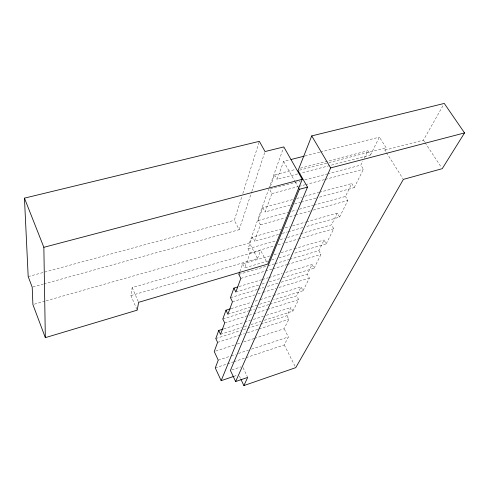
<?xml version="1.0" encoding="UTF-8"?>
<svg xmlns="http://www.w3.org/2000/svg" width="489" height="489" viewBox="0 0 489 489"><rect width="100%" height="100%" fill="white"/><g stroke="black" fill="none" stroke-linecap="round" stroke-linejoin="round"><path stroke-width="0.37" stroke-dasharray="2.44 1.83" d="M136.932 309.464L130.911 295.576L132.164 287.587L260.643 250.417L267.086 262.782M43.943 283.926L239.158 229.708L234.317 220.294L241.896 196.389M242.813 193.491L259.127 142.061M239.158 229.708L251.615 192.079M251.859 191.352L265.032 151.553M130.911 295.576L257.526 258.547L249.457 242.935L268.681 189.194M268.938 188.479L283.553 147.635M239.848 271.609L242.63 263.864L269.537 255.985M267.972 261.022L244.671 267.893L250.142 252.929L248.027 248.822L252.208 237.183L280.802 229.103M278.608 234.451L254.372 241.352L260.423 224.806L258.174 220.557L262.801 207.66L292.96 199.488M270.46 186.321L274.586 174.83L295.16 169.524M290.16 205.136L265.111 211.975L271.835 193.595L269.433 189.194L300.399 181.028M297.667 173.937L277.061 179.298L283.614 161.382L289.506 159.885M257.526 258.547L260.643 250.417M260.802 324.103L286.921 315.711L290.961 307.477L292.887 311.163L263.95 320.429M269.891 304.244L296.676 295.833L301.065 286.896L303.088 290.692L273.455 299.959M281.193 282.208L307.281 274.231L312.061 264.494L314.097 268.21L282.948 277.685M289.757 259.304L318.852 250.668L324.079 240.007L326.236 243.846L294.189 253.296M300.759 233.681L331.518 224.854L337.263 213.149L339.555 217.11L305.778 226.719M313.92 205.166L345.454 196.462L351.799 183.546L354.238 187.629L316.676 197.892M327.679 173.833L360.858 165.08L362.869 160.985M364.207 158.259L367.893 150.753L370.509 154.97L300.607 173.167M314.097 268.21L320.949 254.451L318.852 250.668M326.236 243.846L333.749 228.76L331.518 224.854M339.555 217.11L347.832 200.496L345.454 196.462M354.238 187.629L363.4 169.243L360.858 165.08M370.509 154.97L379.403 137.128L386.133 147.764L384.91 150.141L386.114 152.048M254.592 338.37L284.133 328.718L288.803 319.348L286.921 315.711M292.887 311.163L298.657 299.586L296.676 295.833M303.088 290.692L309.372 278.094L307.281 274.231M246.163 357.624L284.237 344.922L288.351 336.964L284.133 328.718M384.91 150.141L423.419 140.135L443.517 104.738M233.803 376.371L237.318 375.179M231.823 369.947L241.01 366.848M215.276 367.936L226.768 364.097M227.489 363.859L233.235 361.939M233.95 361.701L245.447 357.862M218.253 360.155L230.539 356.09M231.26 355.851L235.594 354.415M238.485 353.455L248.601 350.112M251.493 349.152L288.351 336.964M215.68 351.078L234.414 344.959M237.299 344.018L240.9 342.838M243.779 341.897L253.87 338.602M217.599 342.361L238.669 335.552M239.396 335.313L244.482 333.675M247.391 332.734L258.29 329.213M259.017 328.975L288.803 319.348M220.545 334.323L241.523 327.606M244.414 326.683L248.033 325.521M250.924 324.598L261.053 321.352M215.814 338.559L240.484 330.631M243.388 329.702L247.012 328.535M247.74 328.302L260.075 324.335M223.773 328.865L244.005 322.422M244.726 322.196L250.502 320.356M253.394 319.433L263.51 316.218M266.401 315.295L290.961 307.477M224.708 322.942L252.984 314.011M253.705 313.779L266.756 309.659M267.483 309.433L298.657 299.586M227.911 314.189L250.319 307.184M251.04 306.958L256.829 305.154M259.72 304.25L269.836 301.083M222.825 319.017L248.895 310.839M249.616 310.607L254.683 309.017M258.302 307.881L269.164 304.47M231.089 308.632L251.499 302.294M255.142 301.157L259.518 299.8M260.246 299.574L272.636 295.729M273.369 295.503L301.065 286.896M232.458 301.774L254.952 294.849M257.85 293.956L262.208 292.611M262.929 292.391L275.992 288.369M278.895 287.477L309.372 278.094M230.472 297.722L257.281 289.525M258.009 289.305L263.803 287.532M267.428 286.42L278.296 283.094M235.857 292L259.036 284.953M261.933 284.072L266.285 282.752M269.182 281.866L280.044 278.565M239.035 286.554L261.676 279.714M262.404 279.494L268.247 277.734M268.981 277.507L282.122 273.54M285.772 272.434L312.061 264.494M240.826 278.4L264.867 271.212M265.594 270.998L272.147 269.036M272.88 268.816L286.719 264.683M287.446 264.463L320.949 254.451M238.834 274.421L267.208 265.998M267.935 265.784L274.482 263.84M275.209 263.626L289.03 259.518M271.615 259.952L275.985 258.663M278.895 257.801L291.279 254.152M273.901 254.708L278.265 253.43M281.169 252.575L293.534 248.956M294.262 248.742L324.079 240.007M250.142 252.929L273.608 246.144M278.009 244.873L282.41 243.601M285.344 242.752L297.813 239.145M298.547 238.938L333.749 228.76M248.027 248.822L276.591 240.619M280.252 239.567L284.647 238.308M287.575 237.465L300.026 233.895M282.281 233.406L287.416 231.945M288.155 231.737L302.838 227.556M34.377 304.164L45.385 301.028M46.119 300.821L249.457 242.935M285.203 227.856L289.604 226.615M292.538 225.784L305.735 222.055M306.469 221.847L337.263 213.149M260.423 224.806L285.399 217.862M289.806 216.633L294.946 215.203M295.68 215.001L310.368 210.912M313.308 210.099L347.832 200.496M32.934 286.982L43.209 284.127M258.174 220.557L288.247 212.257M291.915 211.242L296.316 210.025M299.25 209.219L313.186 205.368M28.185 276.591L234.317 220.294M294.58 203.925L300.472 202.318M301.206 202.116L315.937 198.094M296.634 198.491L301.78 197.098M304.726 196.303L318.7 192.513M319.433 192.311L351.799 183.546M271.835 193.595L298.204 186.584M298.938 186.388L304.8 184.83M305.533 184.634L324.574 179.567M325.307 179.377L363.4 169.243M304.824 179.86L326.939 174.029M299.531 170.184L328.156 162.776M328.889 162.586L386.133 147.764M300.301 168.192L367.893 150.753M304.983 155.967L319.72 152.238M320.454 152.055L379.403 137.128M423.419 140.135L424.672 142.036M425.088 142.672L441.396 167.403M386.512 152.684L402.967 178.748M283.614 161.382L294.867 181.327M295.24 181.994L298.614 187.978M274.586 174.83L277.061 179.298M262.801 207.66L265.111 211.975M252.208 237.183L254.372 241.352M284.237 344.922L295.075 366.31M242.63 263.864L244.671 267.893M243.045 367.673L247.391 376.762M239.365 376.059L240.649 378.779M132.164 287.587L138.308 301.664"/><path stroke-width="0.73" d="M223.051 329.091L218.717 330.472L215.814 338.559L217.599 342.361L214.237 351.548L218.253 360.155L215.276 367.936L221.169 380.668L233.803 376.371M230.362 308.859L225.985 310.215L222.825 319.017L224.708 322.942L220.545 334.323L218.717 330.472M237.575 287L233.925 288.1L230.472 297.722L232.458 301.774L227.911 314.189L225.985 310.215M239.592 272.312L238.834 274.421L240.826 278.4L235.857 292L233.925 288.1M243.87 385.57L295.753 367.649L403.364 179.384L442.233 168.674L464.55 132.91L444.263 103.43L311.725 135.905L298.064 170.563L307.502 187.134L230.411 370.424L235.637 381.542L247.697 377.41L243.87 385.57L240.973 379.458M302.245 179.304L267.764 264.084L138.601 302.336L137.232 310.154L45.33 337.654L32.91 304.58L32.201 287.19L28.185 276.591L24.45 198.143L259.353 141.333L265.032 151.553L283.809 146.914L302.245 179.304L43.857 247.306L45.33 337.654M221.169 380.668L299.366 189.31L298.614 187.978M235.637 381.542L330.637 167.916L464.55 132.91M299.366 189.31L307.502 187.134M290.979 159.512L304.244 156.156M311.725 135.905L330.637 167.916M24.45 198.143L43.857 247.306"/></g></svg>
